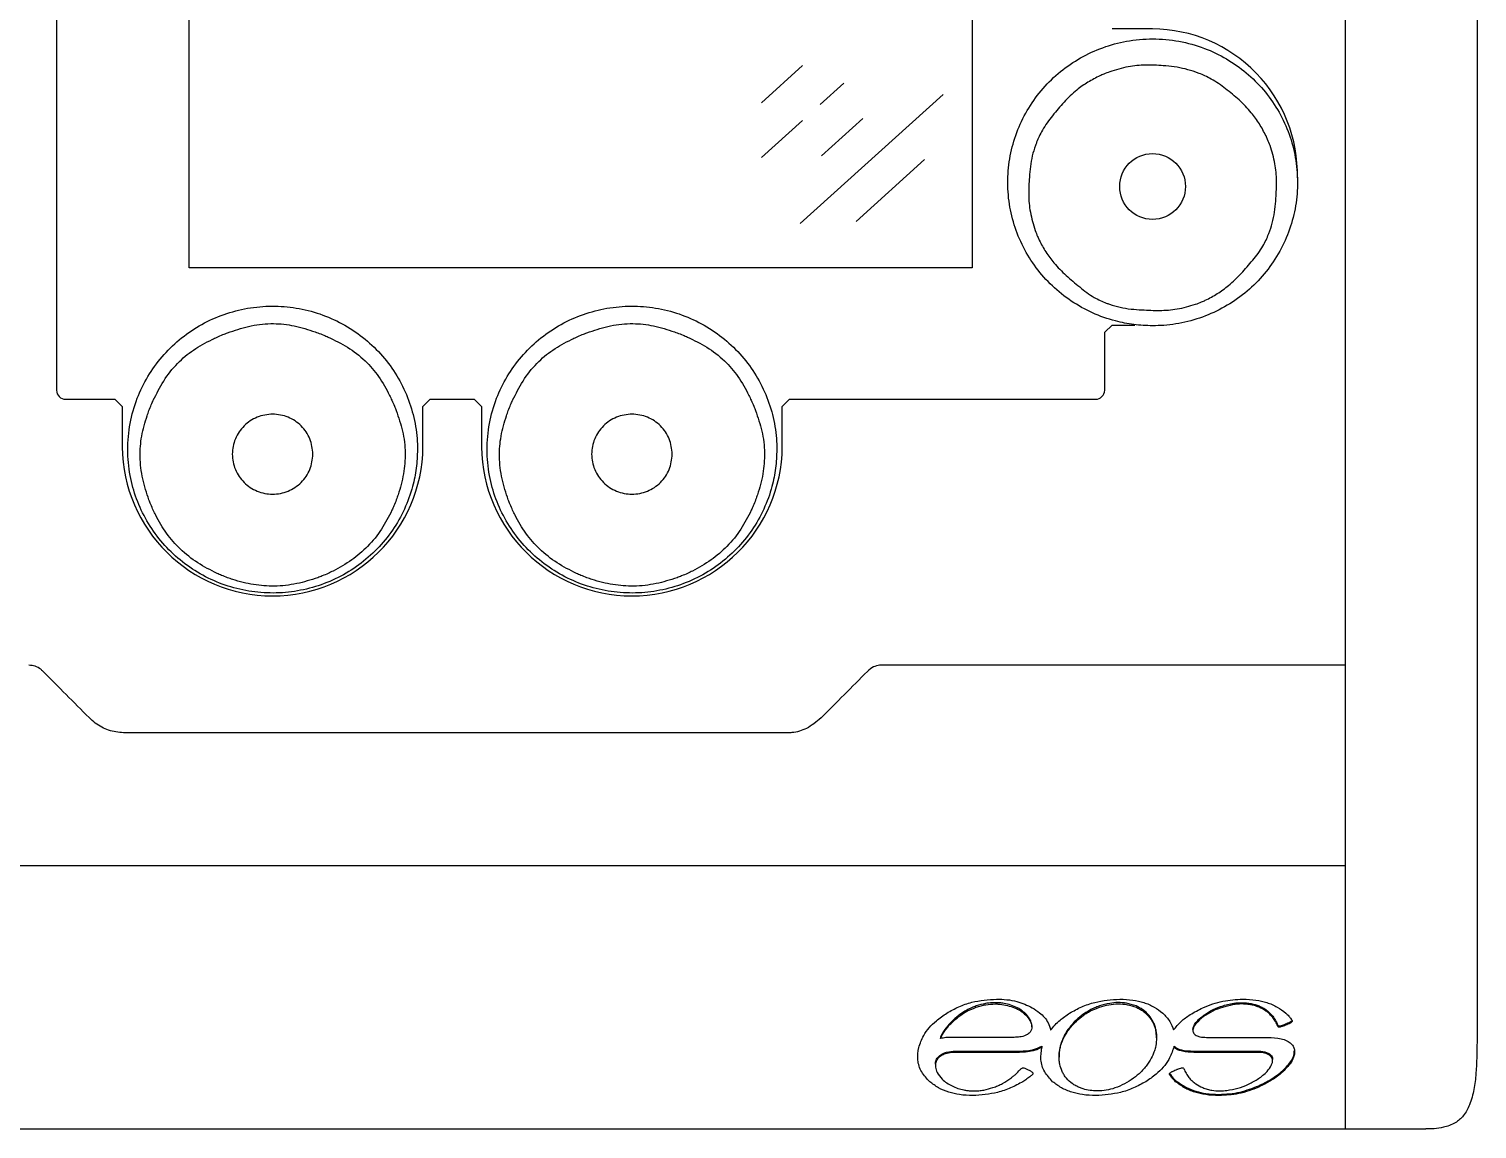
# Model space of a CAD drawing. Extents: x -49 to 275, y -8 to 142.
# Drawn here: x 158.62 to 168.49, y 16.3 to 23.8 of the extents above; entities that cross this region are included whole.
import ezdxf
from ezdxf.enums import TextEntityAlignment as Align

# ---------------------------------------------------------------- set-up
doc = ezdxf.new("R2010")
doc.units = 0
doc.header["$LTSCALE"] = 0.5
doc.header["$MEASUREMENT"] = 0
doc.layers.add('OBJECT', color=7, linetype='CONTINUOUS')
doc.layers.add('RISER', color=7, linetype='CONTINUOUS')
doc.styles.add('ARIAL', font='arial.ttf')

# ---------------------------------------------------------------- blocks, each defined once
blk = doc.blocks.new('*U65')
at = {"layer": 'RISER'}
for p, q in [((16.08, 12.4706), (16.08, -12.715)), ((16.98, 12.1206), (16.98, -12.1206)), ((7.2953, 2.4483), (7.2953, -7.6773)), ((8.199, -6.8438), (8.199, 1.6148)), ((13.5375, 1.6148), (13.5375, -6.8438)), ((14.7682, -5.2139), (14.4912, -5.2139)), ((12.1012, -5.7176), (12.3817, -5.464)), ((12.501, -5.7299), (12.6623, -5.5841)), ((12.3641, -6.5409), (13.339, -5.6598)), ((12.5109, -6.0779), (12.7914, -5.8243)), ((12.1012, -6.0912), (12.3817, -5.8377)), ((12.7469, -6.5272), (13.2139, -6.105)), ((13.5375, -6.8438), (8.199, -6.8438)), ((14.4412, -7.2824), (14.4912, -7.2328)), ((14.4412, -7.6773), (14.4412, -7.2824)), ((14.4912, -7.2328), (14.6465, -7.2328)), ((7.3573, -7.7387), (7.6932, -7.7387)), ((7.7432, -7.7882), (7.6932, -7.7387)), ((7.7432, -7.7882), (7.7432, -8.0625)), ((9.8432, -7.7387), (9.7932, -7.7882)), ((9.7932, -8.0625), (9.7932, -7.7882)), ((9.8432, -7.7387), (10.1432, -7.7387)), ((10.1932, -7.7882), (10.1432, -7.7387)), ((10.1932, -7.7882), (10.1932, -8.0625)), ((12.2932, -7.7387), (12.2432, -7.7882)), ((12.2432, -8.0625), (12.2432, -7.7882)), ((12.2932, -7.7387), (14.3792, -7.7387)), ((16.08, -9.5523), (12.9189, -9.5523)), ((12.2773, -10.0136), (7.7515, -10.0136)), ((16.08, -10.9213), (-16.08, -10.9213)), ((13.9441, -12.0187), (13.9441, -12.0099)), ((14.7946, -12.0846), (14.7903, -12.037)), ((14.7903, -12.037), (14.7903, -12.0457)), ((15.0431, -12.0357), (15.0431, -12.0445)), ((13.3213, -12.0883), (13.3213, -12.0971)), ((13.8241, -12.0899), (13.4064, -12.0899)), ((14.7951, -12.0933), (14.7951, -12.0846)), ((15.1348, -12.0899), (15.5525, -12.0899)), ((13.4314, -12.1835), (13.8596, -12.1835)), ((13.8596, -12.1922), (13.4314, -12.1922)), ((14.0132, -12.1493), (14.0132, -12.1581)), ((14.13, -12.2167), (14.13, -12.2255)), ((14.1384, -12.1504), (14.1384, -12.1592)), ((14.9124, -12.1497), (14.9124, -12.1584)), ((15.0487, -12.1835), (15.4769, -12.1835)), ((15.4769, -12.1922), (15.0487, -12.1922)), ((15.5859, -12.2488), (15.5859, -12.2401)), ((13.2867, -12.2731), (13.2867, -12.2818)), ((14.8866, -12.3391), (14.8896, -12.344)), ((-16.6492, -12.7143), (16.63, -12.7147))]:
    blk.add_line(p, q, dxfattribs=at)
blk.add_circle((14.7679, -6.288), 0.2243, dxfattribs=at)
for centre, radius, start, end in [((14.7625, -6.207), 0.9931, 358.79381, 89.66885), ((7.357, -7.677), 0.0617, 180.28153, 270.27879), ((14.3795, -7.677), 0.0617, 269.72121, 359.71847), ((8.7682, -8.0546), 1.025, 180.44237, 359.55763), ((11.2182, -8.0546), 1.025, 180.44237, 359.55763)]:
    blk.add_arc(centre, radius, start, end, dxfattribs=at)
for points, knots in [([(14.7682, -7.238), (14.7938, -7.2374), (14.8748, -7.2355), (15.01, -7.2126), (15.1682, -7.1595), (15.3148, -7.0798), (15.4465, -6.9775), (15.5585, -6.8541), (15.6484, -6.7141), (15.7127, -6.561), (15.7506, -6.3997), (15.7601, -6.2344), (15.742, -6.0699), (15.6958, -5.9109), (15.6238, -5.7617), (15.5272, -5.6269), (15.4095, -5.5096), (15.2731, -5.414), (15.1186, -5.3398), (14.9486, -5.2928), (14.7684, -5.2762), (14.5926, -5.2922), (14.4267, -5.3372), (14.2748, -5.4071), (14.1374, -5.5014), (14.0176, -5.6167), (13.9196, -5.7507), (13.845, -5.8989), (13.7973, -6.0576), (13.7764, -6.2221), (13.7845, -6.3877), (13.8199, -6.5498), (13.8829, -6.7035), (13.9705, -6.8446), (14.0812, -6.9687), (14.2109, -7.073), (14.3566, -7.1539), (14.5017, -7.2052), (14.6402, -7.2331), (14.7256, -7.2364), (14.7682, -7.238)], [0, 0, 0, 0, 0.012369, 0.039188, 0.066004, 0.092867, 0.119729, 0.146645, 0.173563, 0.200423, 0.227286, 0.254123, 0.280962, 0.307781, 0.3346, 0.361406, 0.388209, 0.415041, 0.441871, 0.470932, 0.499993, 0.528969, 0.555908, 0.582845, 0.609654, 0.63646, 0.663297, 0.690132, 0.716998, 0.743864, 0.770762, 0.797663, 0.824538, 0.851415, 0.878245, 0.905076, 0.931888, 0.958699, 0.97935, 1, 1, 1, 1]), ([(14.4754, -5.5059), (14.4617, -5.5111), (14.4394, -5.5195), (14.4177, -5.5293), (14.4093, -5.533)], [0, 0, 0, 0, 0.614888, 1, 1, 1, 1]), ([(15.0627, -5.5083), (15.0385, -5.5006), (14.9661, -5.4775), (14.8513, -5.4643), (14.7209, -5.4568), (14.5973, -5.4684), (14.5173, -5.493), (14.4754, -5.5059)], [0, 0, 0, 0, 0.1266915, 0.3806829, 0.5807238, 0.7807825, 1, 1, 1, 1]), ([(15.1252, -5.534), (15.1118, -5.528), (15.0912, -5.5189), (15.07, -5.5111), (15.0627, -5.5083)], [0, 0, 0, 0, 0.6503234, 1, 1, 1, 1]), ([(14.4093, -5.533), (14.3815, -5.5471), (14.3259, -5.5752), (14.2434, -5.634), (14.1621, -5.7109), (14.0858, -5.8048), (14.0266, -5.8821), (14.0019, -5.9322), (13.995, -5.9463)], [0, 0, 0, 0, 0.1567911, 0.3138917, 0.5158092, 0.718327, 0.9210133, 1, 1, 1, 1]), ([(15.5413, -5.9431), (15.527, -5.9154), (15.4982, -5.86), (15.4372, -5.7766), (15.3592, -5.696), (15.266, -5.6219), (15.1899, -5.5652), (15.1393, -5.5408), (15.1252, -5.534)], [0, 0, 0, 0, 0.1567912, 0.3138918, 0.5158093, 0.7183272, 0.9210134, 1, 1, 1, 1]), ([(13.9691, -6.0082), (13.9614, -6.032), (13.9383, -6.1035), (13.9277, -6.2145), (13.9207, -6.343), (13.9309, -6.4669), (13.9551, -6.5468), (13.9678, -6.5886)], [0, 0, 0, 0, 0.1266915, 0.3806828, 0.5807238, 0.7807825, 1, 1, 1, 1]), ([(13.995, -5.9463), (13.989, -5.9595), (13.9798, -5.98), (13.9718, -6.0009), (13.9691, -6.0082)], [0, 0, 0, 0, 0.6503234, 1, 1, 1, 1]), ([(15.5687, -6.0086), (15.5635, -5.995), (15.555, -5.973), (15.5451, -5.9514), (15.5413, -5.9431)], [0, 0, 0, 0, 0.614888, 1, 1, 1, 1]), ([(15.5674, -6.5913), (15.5751, -6.5673), (15.5982, -6.4953), (15.6088, -6.3789), (15.6158, -6.2492), (15.6056, -6.1284), (15.5814, -6.0497), (15.5687, -6.0086)], [0, 0, 0, 0, 0.126692, 0.380683, 0.580724, 0.780782, 1, 1, 1, 1]), ([(13.9678, -6.5886), (13.973, -6.6022), (13.9815, -6.6243), (13.9914, -6.6458), (13.9952, -6.6541)], [0, 0, 0, 0, 0.614888, 1, 1, 1, 1]), ([(15.5415, -6.6532), (15.5475, -6.6399), (15.5567, -6.6195), (15.5647, -6.5986), (15.5674, -6.5913)], [0, 0, 0, 0, 0.650323, 1, 1, 1, 1]), ([(13.9952, -6.6541), (14.0095, -6.6814), (14.0383, -6.7362), (14.0993, -6.8162), (14.1773, -6.8964), (14.2705, -6.9736), (14.3466, -7.034), (14.3972, -7.0586), (14.4113, -7.0655)], [0, 0, 0, 0, 0.156791, 0.313891, 0.515807, 0.718323, 0.921008, 1, 1, 1, 1]), ([(15.1272, -7.0642), (15.155, -7.0498), (15.2106, -7.0209), (15.2931, -6.9589), (15.3744, -6.8814), (15.4507, -6.7906), (15.5099, -6.7171), (15.5346, -6.6672), (15.5415, -6.6532)], [0, 0, 0, 0, 0.1567912, 0.3138918, 0.5158104, 0.7183293, 0.9210167, 1, 1, 1, 1]), ([(9.756, -8.0819), (9.7554, -8.0566), (9.7535, -7.9764), (9.7304, -7.8425), (9.6767, -7.6859), (9.5963, -7.5406), (9.4929, -7.4103), (9.3683, -7.2994), (9.227, -7.2103), (9.0724, -7.1466), (8.9095, -7.1091), (8.7426, -7.0997), (8.5765, -7.1176), (8.4159, -7.1634), (8.2652, -7.2347), (8.1291, -7.3304), (8.0106, -7.4469), (7.9141, -7.5819), (7.8391, -7.7349), (7.7918, -7.9033), (7.7749, -8.0817), (7.7911, -8.2559), (7.8366, -8.4201), (7.9071, -8.5706), (8.0024, -8.7066), (8.1189, -8.8252), (8.2541, -8.9223), (8.4038, -8.9962), (8.5641, -9.0435), (8.7302, -9.0641), (8.8974, -9.0561), (9.0611, -9.021), (9.2162, -8.9586), (9.3587, -8.8719), (9.4841, -8.7623), (9.5894, -8.6339), (9.6711, -8.4896), (9.7229, -8.3459), (9.7511, -8.2088), (9.7544, -8.1242), (9.756, -8.0819)], [0, 0, 0, 0, 0.012369, 0.039188, 0.066004, 0.092867, 0.119729, 0.146645, 0.173563, 0.200423, 0.227286, 0.254123, 0.280962, 0.307781, 0.3346, 0.361406, 0.388209, 0.415041, 0.441871, 0.470932, 0.499993, 0.528969, 0.555908, 0.582845, 0.609654, 0.63646, 0.663297, 0.690132, 0.716998, 0.743864, 0.770762, 0.797663, 0.824538, 0.851415, 0.878245, 0.905076, 0.931888, 0.958699, 0.97935, 1, 1, 1, 1]), ([(12.206, -8.0819), (12.2054, -8.0566), (12.2035, -7.9764), (12.1804, -7.8425), (12.1267, -7.6859), (12.0463, -7.5406), (11.9429, -7.4103), (11.8183, -7.2994), (11.677, -7.2103), (11.5224, -7.1466), (11.3595, -7.1091), (11.1926, -7.0997), (11.0265, -7.1176), (10.8659, -7.1634), (10.7152, -7.2347), (10.5791, -7.3304), (10.4606, -7.4469), (10.3641, -7.5819), (10.2891, -7.7349), (10.2418, -7.9033), (10.2249, -8.0817), (10.2411, -8.2559), (10.2866, -8.4201), (10.3571, -8.5706), (10.4524, -8.7066), (10.5689, -8.8252), (10.7041, -8.9223), (10.8538, -8.9962), (11.0141, -9.0435), (11.1802, -9.0641), (11.3474, -9.0561), (11.5111, -9.021), (11.6662, -8.9586), (11.8087, -8.8719), (11.9341, -8.7623), (12.0394, -8.6339), (12.1211, -8.4896), (12.1729, -8.3459), (12.2011, -8.2088), (12.2044, -8.1242), (12.206, -8.0819)], [0, 0, 0, 0, 0.012369, 0.039188, 0.066004, 0.092867, 0.119729, 0.146645, 0.173563, 0.200423, 0.227286, 0.254123, 0.280962, 0.307781, 0.3346, 0.361406, 0.388209, 0.415041, 0.441871, 0.470932, 0.499993, 0.528969, 0.555908, 0.582845, 0.609654, 0.63646, 0.663297, 0.690132, 0.716998, 0.743864, 0.770762, 0.797663, 0.824538, 0.851415, 0.878245, 0.905076, 0.931888, 0.958699, 0.97935, 1, 1, 1, 1]), ([(14.4113, -7.0655), (14.4247, -7.0714), (14.4453, -7.0805), (14.4665, -7.0884), (14.4738, -7.0911)], [0, 0, 0, 0, 0.650323, 1, 1, 1, 1]), ([(14.4738, -7.0911), (14.498, -7.0987), (14.5704, -7.1213), (14.6852, -7.129), (14.8156, -7.1354), (14.9392, -7.1268), (15.0192, -7.1035), (15.0611, -7.0913)], [0, 0, 0, 0, 0.126691, 0.380681, 0.580737, 0.780811, 1, 1, 1, 1]), ([(15.0611, -7.0913), (15.0748, -7.0861), (15.0971, -7.0777), (15.1188, -7.0679), (15.1272, -7.0642)], [0, 0, 0, 0, 0.614888, 1, 1, 1, 1]), ([(8.3893, -7.3152), (8.4027, -7.3093), (8.4263, -7.2987), (8.4506, -7.2897), (8.4611, -7.2858)], [0, 0, 0, 0, 0.566902, 1, 1, 1, 1]), ([(8.4611, -7.2858), (8.5083, -7.2698), (8.6039, -7.2375), (8.7521, -7.2179), (8.9006, -7.2308), (9.0056, -7.2614), (9.0638, -7.2817), (9.0754, -7.2858)], [0, 0, 0, 0, 0.237104, 0.480078, 0.70645, 0.941153, 1, 1, 1, 1]), ([(9.0754, -7.2858), (9.0892, -7.291), (9.1134, -7.3), (9.137, -7.3106), (9.1472, -7.3152)], [0, 0, 0, 0, 0.56691, 1, 1, 1, 1]), ([(10.8393, -7.3152), (10.8527, -7.3093), (10.8763, -7.2987), (10.9006, -7.2897), (10.9111, -7.2858)], [0, 0, 0, 0, 0.566902, 1, 1, 1, 1]), ([(10.9111, -7.2858), (10.9583, -7.2698), (11.0539, -7.2375), (11.2021, -7.2179), (11.3506, -7.2308), (11.4556, -7.2614), (11.5138, -7.2817), (11.5254, -7.2858)], [0, 0, 0, 0, 0.237104, 0.480078, 0.70645, 0.941153, 1, 1, 1, 1]), ([(11.5254, -7.2858), (11.5392, -7.291), (11.5634, -7.3), (11.587, -7.3106), (11.5972, -7.3152)], [0, 0, 0, 0, 0.56691, 1, 1, 1, 1]), ([(7.9549, -7.7455), (7.9772, -7.701), (8.0223, -7.6109), (8.1144, -7.4927), (8.2279, -7.3983), (8.3225, -7.3469), (8.3781, -7.3205), (8.3893, -7.3152)], [0, 0, 0, 0, 0.237041, 0.479952, 0.706243, 0.940855, 1, 1, 1, 1]), ([(9.1472, -7.3152), (9.1917, -7.3369), (9.2817, -7.3807), (9.3991, -7.47), (9.4956, -7.5834), (9.5495, -7.6792), (9.5762, -7.7343), (9.5816, -7.7455)], [0, 0, 0, 0, 0.237041, 0.479952, 0.706243, 0.940855, 1, 1, 1, 1]), ([(10.4049, -7.7455), (10.4272, -7.701), (10.4723, -7.6109), (10.5644, -7.4927), (10.6779, -7.3983), (10.7725, -7.3469), (10.8281, -7.3205), (10.8393, -7.3152)], [0, 0, 0, 0, 0.237041, 0.479952, 0.706243, 0.940855, 1, 1, 1, 1]), ([(11.5972, -7.3152), (11.6417, -7.3369), (11.7317, -7.3807), (11.8491, -7.47), (11.9456, -7.5834), (11.9995, -7.6792), (12.0262, -7.7343), (12.0316, -7.7455)], [0, 0, 0, 0, 0.237041, 0.479952, 0.706243, 0.940855, 1, 1, 1, 1]), ([(7.9252, -7.8165), (7.9304, -7.8029), (7.9395, -7.7789), (7.9503, -7.7556), (7.9549, -7.7455)], [0, 0, 0, 0, 0.56691, 1, 1, 1, 1]), ([(9.5816, -7.7455), (9.5876, -7.7587), (9.5983, -7.7821), (9.6074, -7.8061), (9.6113, -7.8165)], [0, 0, 0, 0, 0.566902, 1, 1, 1, 1]), ([(10.3752, -7.8165), (10.3804, -7.8029), (10.3895, -7.7789), (10.4003, -7.7556), (10.4049, -7.7455)], [0, 0, 0, 0, 0.56691, 1, 1, 1, 1]), ([(12.0316, -7.7455), (12.0376, -7.7587), (12.0483, -7.7821), (12.0574, -7.8061), (12.0613, -7.8165)], [0, 0, 0, 0, 0.566902, 1, 1, 1, 1]), ([(7.9252, -8.4249), (7.9095, -8.3777), (7.8777, -8.2821), (7.8598, -8.1335), (7.8719, -7.9875), (7.9006, -7.8855), (7.9211, -7.828), (7.9252, -7.8165)], [0, 0, 0, 0, 0.237104, 0.480078, 0.70645, 0.941153, 1, 1, 1, 1]), ([(9.0432, -8.1133), (9.0391, -8.1489), (9.0308, -8.2202), (8.9672, -8.3109), (8.8763, -8.3715), (8.7682, -8.3927), (8.6603, -8.3714), (8.5688, -8.3109), (8.5075, -8.2202), (8.4861, -8.1132), (8.5077, -8.0062), (8.5688, -7.9156), (8.6604, -7.8551), (8.7684, -7.8339), (8.8766, -7.8552), (8.9674, -7.9158), (9.0309, -8.0064), (9.0391, -8.0777), (9.0432, -8.1133)], [0, 0, 0, 0, 0.062492, 0.125041, 0.187557, 0.250026, 0.312475, 0.37493, 0.437417, 0.500163, 0.562611, 0.625071, 0.687568, 0.750119, 0.812629, 0.875095, 0.937543, 1, 1, 1, 1]), ([(9.6113, -7.8165), (9.627, -7.8628), (9.6588, -7.9566), (9.6767, -8.1015), (9.6646, -8.2495), (9.6359, -8.3556), (9.6154, -8.4133), (9.6113, -8.4249)], [0, 0, 0, 0, 0.237104, 0.480078, 0.70645, 0.941153, 1, 1, 1, 1]), ([(10.3752, -8.4249), (10.3595, -8.3777), (10.3277, -8.2821), (10.3098, -8.1335), (10.3219, -7.9875), (10.3506, -7.8855), (10.3711, -7.828), (10.3752, -7.8165)], [0, 0, 0, 0, 0.237104, 0.480078, 0.70645, 0.941153, 1, 1, 1, 1]), ([(11.4932, -8.1133), (11.4891, -8.1489), (11.4808, -8.2202), (11.4172, -8.3109), (11.3263, -8.3715), (11.2182, -8.3927), (11.1103, -8.3714), (11.0188, -8.3109), (10.9575, -8.2202), (10.9361, -8.1132), (10.9577, -8.0062), (11.0188, -7.9156), (11.1104, -7.8551), (11.2184, -7.8339), (11.3266, -7.8552), (11.4174, -7.9158), (11.4809, -8.0064), (11.4891, -8.0777), (11.4932, -8.1133)], [0, 0, 0, 0, 0.062492, 0.125041, 0.187557, 0.250026, 0.312475, 0.37493, 0.437417, 0.500163, 0.562611, 0.625071, 0.687568, 0.750119, 0.812629, 0.875095, 0.937543, 1, 1, 1, 1]), ([(12.0613, -7.8165), (12.077, -7.8628), (12.1088, -7.9566), (12.1267, -8.1015), (12.1146, -8.2495), (12.0859, -8.3556), (12.0654, -8.4133), (12.0613, -8.4249)], [0, 0, 0, 0, 0.237104, 0.480078, 0.70645, 0.941153, 1, 1, 1, 1]), ([(7.9549, -8.4959), (7.9489, -8.4826), (7.9382, -8.4593), (7.9291, -8.4353), (7.9252, -8.4249)], [0, 0, 0, 0, 0.566902, 1, 1, 1, 1]), ([(9.6113, -8.4249), (9.6061, -8.4385), (9.597, -8.4625), (9.5862, -8.4858), (9.5816, -8.4959)], [0, 0, 0, 0, 0.56691, 1, 1, 1, 1]), ([(10.4049, -8.4959), (10.3989, -8.4826), (10.3882, -8.4593), (10.3791, -8.4353), (10.3752, -8.4249)], [0, 0, 0, 0, 0.566902, 1, 1, 1, 1]), ([(12.0613, -8.4249), (12.0561, -8.4385), (12.047, -8.4625), (12.0362, -8.4858), (12.0316, -8.4959)], [0, 0, 0, 0, 0.56691, 1, 1, 1, 1]), ([(8.3893, -8.9261), (8.3448, -8.9036), (8.2548, -8.858), (8.1374, -8.765), (8.0409, -8.6536), (7.987, -8.562), (7.9603, -8.507), (7.9549, -8.4959)], [0, 0, 0, 0, 0.237041, 0.479952, 0.706243, 0.940855, 1, 1, 1, 1]), ([(9.5816, -8.4959), (9.5593, -8.5395), (9.5142, -8.6279), (9.4221, -8.7422), (9.3086, -8.8387), (9.214, -8.8943), (9.1584, -8.9208), (9.1472, -8.9261)], [0, 0, 0, 0, 0.237041, 0.479952, 0.706243, 0.940855, 1, 1, 1, 1]), ([(10.8393, -8.9261), (10.7948, -8.9036), (10.7048, -8.858), (10.5874, -8.765), (10.4909, -8.6536), (10.437, -8.562), (10.4103, -8.507), (10.4049, -8.4959)], [0, 0, 0, 0, 0.237041, 0.479952, 0.706243, 0.940855, 1, 1, 1, 1]), ([(12.0316, -8.4959), (12.0093, -8.5395), (11.9642, -8.6279), (11.8721, -8.7422), (11.7586, -8.8387), (11.664, -8.8943), (11.6084, -8.9208), (11.5972, -8.9261)], [0, 0, 0, 0, 0.237041, 0.479952, 0.706243, 0.940855, 1, 1, 1, 1]), ([(8.4611, -8.9555), (8.4473, -8.9504), (8.4231, -8.9413), (8.3995, -8.9307), (8.3893, -8.9261)], [0, 0, 0, 0, 0.56691, 1, 1, 1, 1]), ([(9.0754, -8.9555), (9.0282, -8.9706), (8.9326, -9.0013), (8.7844, -9.0171), (8.6359, -9.0062), (8.5309, -8.9798), (8.4727, -8.9596), (8.4611, -8.9555)], [0, 0, 0, 0, 0.237104, 0.480078, 0.70645, 0.941153, 1, 1, 1, 1]), ([(9.1472, -8.9261), (9.1338, -8.9321), (9.1102, -8.9426), (9.0859, -8.9516), (9.0754, -8.9555)], [0, 0, 0, 0, 0.566902, 1, 1, 1, 1]), ([(10.9111, -8.9555), (10.8973, -8.9504), (10.8731, -8.9413), (10.8495, -8.9307), (10.8393, -8.9261)], [0, 0, 0, 0, 0.56691, 1, 1, 1, 1]), ([(11.5254, -8.9555), (11.4782, -8.9706), (11.3826, -9.0013), (11.2344, -9.0171), (11.0859, -9.0062), (10.9809, -8.9798), (10.9227, -8.9596), (10.9111, -8.9555)], [0, 0, 0, 0, 0.237104, 0.480078, 0.70645, 0.941153, 1, 1, 1, 1]), ([(11.5972, -8.9261), (11.5838, -8.9321), (11.5602, -8.9426), (11.5359, -8.9516), (11.5254, -8.9555)], [0, 0, 0, 0, 0.566902, 1, 1, 1, 1]), ([(7.2043, -9.5952), (7.1987, -9.59), (7.1827, -9.5752), (7.1501, -9.5568), (7.1214, -9.5538), (7.107, -9.5523)], [0, 0, 0, 0, 0.2094768, 0.6042513, 1, 1, 1, 1]), ([(12.9189, -9.5523), (12.9148, -9.5524), (12.8965, -9.553), (12.8611, -9.5626), (12.8367, -9.583), (12.8234, -9.5941)], [0, 0, 0, 0, 0.115226, 0.515735, 1, 1, 1, 1]), ([(7.5164, -9.9094), (7.4644, -9.8571), (7.3603, -9.7524), (7.2563, -9.6476), (7.2043, -9.5952)], [0, 0, 0, 0, 0.499999, 1, 1, 1, 1]), ([(12.8234, -9.5941), (12.7708, -9.6472), (12.6655, -9.7533), (12.5602, -9.8592), (12.5075, -9.9122)], [0, 0, 0, 0, 0.499999, 1, 1, 1, 1]), ([(7.7515, -10.0136), (7.7171, -10.0099), (7.6483, -10.0026), (7.5696, -9.9584), (7.5304, -9.9223), (7.5164, -9.9094)], [0, 0, 0, 0, 0.3920525, 0.7829117, 1, 1, 1, 1]), ([(12.5075, -9.9122), (12.4758, -9.9387), (12.4177, -9.9873), (12.3326, -10.0116), (12.2879, -10.0132), (12.2773, -10.0136)], [0, 0, 0, 0, 0.477871, 0.875705, 1, 1, 1, 1]), ([(13.3643, -11.9247), (13.3914, -11.9095), (13.4457, -11.8791), (13.5592, -11.8399), (13.6476, -11.8332), (13.7044, -11.829)], [0, 0, 0, 0, 0.263139, 0.526196, 1, 1, 1, 1]), ([(13.7044, -11.829), (13.7278, -11.8297), (13.7745, -11.8313), (13.8584, -11.8459), (13.9136, -11.8717), (13.9477, -11.8876)], [0, 0, 0, 0, 0.276591, 0.5533509, 1, 1, 1, 1]), ([(14.2019, -11.9247), (14.2291, -11.9096), (14.2836, -11.8795), (14.3975, -11.8401), (14.4865, -11.8333), (14.5439, -11.829)], [0, 0, 0, 0, 0.261874, 0.523704, 1, 1, 1, 1]), ([(14.5439, -11.829), (14.574, -11.8301), (14.6294, -11.8323), (14.7086, -11.8511), (14.779, -11.8794), (14.8181, -11.9099), (14.837, -11.9247)], [0, 0, 0, 0, 0.284529, 0.523068, 0.769282, 1, 1, 1, 1]), ([(15.1108, -11.8876), (15.1329, -11.8785), (15.1771, -11.8603), (15.2677, -11.8359), (15.3374, -11.8317), (15.3829, -11.829)], [0, 0, 0, 0, 0.25721, 0.514411, 1, 1, 1, 1]), ([(15.3829, -11.829), (15.4131, -11.8301), (15.4685, -11.8323), (15.5477, -11.8511), (15.6181, -11.8794), (15.6572, -11.9099), (15.6761, -11.9247)], [0, 0, 0, 0, 0.284498, 0.523063, 0.769304, 1, 1, 1, 1]), ([(13.1734, -12.1593), (13.1832, -12.1316), (13.2076, -12.0627), (13.2789, -11.9835), (13.3402, -11.9413), (13.3643, -11.9247)], [0, 0, 0, 0, 0.289087, 0.720187, 1, 1, 1, 1]), ([(13.4474, -11.939), (13.4377, -11.9466), (13.4185, -11.9617), (13.385, -11.9935), (13.3645, -12.02), (13.3514, -12.037)], [0, 0, 0, 0, 0.265172, 0.53037, 1, 1, 1, 1]), ([(13.5662, -11.8755), (13.5552, -11.8797), (13.533, -11.8879), (13.4924, -11.9079), (13.4651, -11.9267), (13.4474, -11.939)], [0, 0, 0, 0, 0.260499, 0.520991, 1, 1, 1, 1]), ([(13.4474, -11.9477), (13.4569, -11.9409), (13.4758, -11.9273), (13.5148, -11.9046), (13.546, -11.8923), (13.5662, -11.8843)], [0, 0, 0, 0, 0.260466, 0.520952, 1, 1, 1, 1]), ([(13.6962, -11.8535), (13.6851, -11.8538), (13.6628, -11.8544), (13.6189, -11.86), (13.5872, -11.8693), (13.5662, -11.8755)], [0, 0, 0, 0, 0.25183, 0.503651, 1, 1, 1, 1]), ([(13.5662, -11.8843), (13.5768, -11.8809), (13.5979, -11.8742), (13.6411, -11.8649), (13.6742, -11.8633), (13.6962, -11.8622)], [0, 0, 0, 0, 0.2518018, 0.5036187, 1, 1, 1, 1]), ([(13.7397, -11.8561), (13.736, -11.8557), (13.7285, -11.8548), (13.714, -11.8538), (13.7032, -11.8536), (13.6962, -11.8535)], [0, 0, 0, 0, 0.258339, 0.516674, 1, 1, 1, 1]), ([(13.6962, -11.8622), (13.7, -11.8623), (13.7075, -11.8623), (13.722, -11.863), (13.7327, -11.8641), (13.7397, -11.8648)], [0, 0, 0, 0, 0.25833, 0.516663, 1, 1, 1, 1]), ([(13.9434, -12.0099), (13.9436, -12.0074), (13.9444, -11.9949), (13.9338, -11.9672), (13.9038, -11.9257), (13.8429, -11.8823), (13.7825, -11.862), (13.7456, -11.8569), (13.7408, -11.8562)], [0, 0, 0, 0, 0.028159, 0.143499, 0.323124, 0.598094, 0.948154, 1, 1, 1, 1]), ([(13.7408, -11.865), (13.7746, -11.8723), (13.8338, -11.8851), (13.897, -11.9289), (13.9302, -11.969), (13.9434, -12.0008), (13.945, -12.026), (13.9387, -12.0463), (13.9249, -12.0639), (13.8992, -12.0798), (13.8639, -12.0886), (13.8369, -12.0895), (13.8241, -12.0899)], [0, 0, 0, 0, 0.235561, 0.413554, 0.52489, 0.602005, 0.65791, 0.70544, 0.753004, 0.814253, 0.912454, 1, 1, 1, 1]), ([(13.9477, -11.8876), (13.9646, -11.8986), (14.0069, -11.926), (14.0547, -11.9778), (14.0677, -12.0229), (14.0726, -12.0399)], [0, 0, 0, 0, 0.294688, 0.735582, 1, 1, 1, 1]), ([(13.9477, -11.8876), (13.9477, -11.8876), (13.9477, -11.8876), (13.9477, -11.8876), (13.9477, -11.8876), (13.9477, -11.8876), (13.9477, -11.8876)], [0, 0, 0, 0, 0.451608, 0.62168, 0.792362, 1, 1, 1, 1]), ([(14.0726, -12.0399), (14.0824, -12.028), (14.1021, -12.0042), (14.1444, -11.9644), (14.1796, -11.9401), (14.2019, -11.9247)], [0, 0, 0, 0, 0.268415, 0.536745, 1, 1, 1, 1]), ([(14.285, -11.939), (14.2756, -11.9465), (14.257, -11.9616), (14.2242, -11.9932), (14.204, -12.0195), (14.191, -12.0365)], [0, 0, 0, 0, 0.2627472, 0.5255142, 1, 1, 1, 1]), ([(14.4053, -11.8756), (14.394, -11.8798), (14.3715, -11.8882), (14.3304, -11.9082), (14.3028, -11.9269), (14.285, -11.939)], [0, 0, 0, 0, 0.263012, 0.52601, 1, 1, 1, 1]), ([(14.285, -11.9477), (14.2947, -11.9409), (14.3142, -11.9273), (14.3537, -11.9046), (14.3851, -11.8923), (14.4053, -11.8844)], [0, 0, 0, 0, 0.2629679, 0.5259582, 1, 1, 1, 1]), ([(14.6549, -11.8755), (14.6334, -11.8686), (14.5758, -11.85), (14.4882, -11.852), (14.4285, -11.869), (14.4053, -11.8756)], [0, 0, 0, 0, 0.266749, 0.714294, 1, 1, 1, 1]), ([(14.4053, -11.8844), (14.4269, -11.8781), (14.4883, -11.8604), (14.5764, -11.8584), (14.6354, -11.8779), (14.6549, -11.8843)], [0, 0, 0, 0, 0.265607, 0.757334, 1, 1, 1, 1]), ([(14.7426, -11.939), (14.7364, -11.9321), (14.7241, -11.9185), (14.6958, -11.8954), (14.6711, -11.8834), (14.6549, -11.8755)], [0, 0, 0, 0, 0.25584, 0.511701, 1, 1, 1, 1]), ([(14.6549, -11.8843), (14.6635, -11.8882), (14.6806, -11.8959), (14.7117, -11.9156), (14.7303, -11.935), (14.7426, -11.9477)], [0, 0, 0, 0, 0.255782, 0.511631, 1, 1, 1, 1]), ([(14.7903, -12.037), (14.788, -12.0278), (14.7835, -12.0095), (14.7694, -11.9755), (14.7532, -11.9534), (14.7426, -11.939)], [0, 0, 0, 0, 0.25966, 0.519361, 1, 1, 1, 1]), ([(14.837, -11.9247), (14.846, -11.9335), (14.864, -11.951), (14.8919, -11.9883), (14.9037, -12.0197), (14.9112, -12.0396)], [0, 0, 0, 0, 0.2686448, 0.5374211, 1, 1, 1, 1]), ([(14.9112, -12.0396), (14.9274, -12.0195), (14.9597, -11.9796), (15.0286, -11.9291), (15.0814, -11.9025), (15.1108, -11.8876)], [0, 0, 0, 0, 0.307995, 0.61401, 1, 1, 1, 1]), ([(15.0433, -12.0357), (15.0432, -12.0352), (15.0424, -12.029), (15.0481, -12.0119), (15.0695, -11.9769), (15.1345, -11.9218), (15.2268, -11.8746), (15.3033, -11.8609), (15.3314, -11.8559)], [0, 0, 0, 0, 0.003793, 0.055462, 0.149714, 0.358123, 0.764642, 1, 1, 1, 1]), ([(15.3314, -11.8647), (15.2846, -11.8747), (15.2136, -11.8899), (15.1296, -11.9365), (15.0816, -11.9745), (15.0543, -12.0083), (15.0443, -12.0307), (15.0423, -12.0463), (15.0454, -12.059), (15.053, -12.0699), (15.0682, -12.0802), (15.0962, -12.0887), (15.12, -12.0895), (15.1348, -12.0899)], [0, 0, 0, 0, 0.298856, 0.452963, 0.606368, 0.689238, 0.732761, 0.766128, 0.791993, 0.817907, 0.851137, 0.907619, 1, 1, 1, 1]), ([(15.3314, -11.8559), (15.335, -11.8555), (15.3422, -11.8548), (15.3567, -11.8538), (15.3676, -11.8536), (15.3748, -11.8535)], [0, 0, 0, 0, 0.250911, 0.501822, 1, 1, 1, 1]), ([(15.3748, -11.8622), (15.3711, -11.8623), (15.3639, -11.8623), (15.3494, -11.8629), (15.3386, -11.864), (15.3314, -11.8647)], [0, 0, 0, 0, 0.250912, 0.501823, 1, 1, 1, 1]), ([(15.3748, -11.8535), (15.3859, -11.8538), (15.4081, -11.8544), (15.4486, -11.8599), (15.4765, -11.8695), (15.494, -11.8755)], [0, 0, 0, 0, 0.273129, 0.546339, 1, 1, 1, 1]), ([(15.494, -11.8843), (15.4836, -11.8804), (15.4628, -11.8728), (15.4229, -11.8642), (15.3933, -11.863), (15.3748, -11.8622)], [0, 0, 0, 0, 0.2733516, 0.5466052, 1, 1, 1, 1]), ([(15.494, -11.8755), (15.5025, -11.8794), (15.5196, -11.8872), (15.5507, -11.9068), (15.5694, -11.9262), (15.5816, -11.939)], [0, 0, 0, 0, 0.255817, 0.511701, 1, 1, 1, 1]), ([(15.5816, -11.9477), (15.5755, -11.9409), (15.5631, -11.9272), (15.5348, -11.9042), (15.5101, -11.8922), (15.494, -11.8843)], [0, 0, 0, 0, 0.255875, 0.51177, 1, 1, 1, 1]), ([(15.5816, -11.939), (15.5854, -11.9436), (15.5929, -11.953), (15.6057, -11.9724), (15.6128, -11.9879), (15.6175, -11.9981)], [0, 0, 0, 0, 0.2577135, 0.5154388, 1, 1, 1, 1]), ([(15.6761, -11.9247), (15.6795, -11.9279), (15.6864, -11.9343), (15.6991, -11.9475), (15.7074, -11.958), (15.7128, -11.9648)], [0, 0, 0, 0, 0.258509, 0.517026, 1, 1, 1, 1]), ([(13.3514, -12.037), (13.3485, -12.0411), (13.3428, -12.0495), (13.3324, -12.0664), (13.3257, -12.0796), (13.3213, -12.0883)], [0, 0, 0, 0, 0.253573, 0.507148, 1, 1, 1, 1]), ([(13.3514, -12.0457), (13.3586, -12.036), (13.373, -12.0166), (13.4041, -11.9829), (13.4305, -11.9614), (13.4474, -11.9477)], [0, 0, 0, 0, 0.265234, 0.530444, 1, 1, 1, 1]), ([(14.191, -12.0365), (14.185, -12.0456), (14.1731, -12.0637), (14.1535, -12.1012), (14.1444, -12.131), (14.1384, -12.1504)], [0, 0, 0, 0, 0.256527, 0.513084, 1, 1, 1, 1]), ([(14.191, -12.0453), (14.198, -12.0357), (14.212, -12.0167), (14.2424, -11.9831), (14.2683, -11.9616), (14.285, -11.9477)], [0, 0, 0, 0, 0.262797, 0.525573, 1, 1, 1, 1]), ([(14.7426, -11.9477), (14.7485, -11.9553), (14.7603, -11.9705), (14.7784, -12.0028), (14.7856, -12.0288), (14.7903, -12.0457)], [0, 0, 0, 0, 0.25966, 0.519362, 1, 1, 1, 1]), ([(15.6175, -12.0068), (15.6151, -12.0014), (15.6104, -11.9905), (15.5991, -11.9704), (15.5885, -11.9567), (15.5816, -11.9477)], [0, 0, 0, 0, 0.257728, 0.515456, 1, 1, 1, 1]), ([(15.6175, -11.9981), (15.6186, -12.0006), (15.6202, -12.0046), (15.6236, -12.0091), (15.6269, -12.0114), (15.6312, -12.0126), (15.6367, -12.0121), (15.6408, -12.011), (15.643, -12.0105)], [0, 0, 0, 0, 0.2623534, 0.4027035, 0.5127682, 0.6230959, 0.7980457, 1, 1, 1, 1]), ([(15.643, -12.0192), (15.6399, -12.02), (15.6356, -12.0212), (15.6298, -12.0211), (15.6261, -12.0198), (15.6226, -12.0169), (15.6198, -12.0124), (15.6183, -12.0086), (15.6175, -12.0068)], [0, 0, 0, 0, 0.277784, 0.404133, 0.511226, 0.618255, 0.815221, 1, 1, 1, 1]), ([(15.643, -12.0105), (15.6456, -12.0096), (15.651, -12.008), (15.6614, -12.004), (15.6691, -12.0007), (15.6741, -11.9986)], [0, 0, 0, 0, 0.2514948, 0.502932, 1, 1, 1, 1]), ([(15.6741, -12.0073), (15.6716, -12.0084), (15.6664, -12.0106), (15.6562, -12.0149), (15.6482, -12.0175), (15.643, -12.0192)], [0, 0, 0, 0, 0.251414, 0.502838, 1, 1, 1, 1]), ([(15.6741, -11.9986), (15.6769, -11.9974), (15.6824, -11.9951), (15.6934, -11.9905), (15.7013, -11.9864), (15.7065, -11.9836)], [0, 0, 0, 0, 0.251694, 0.503401, 1, 1, 1, 1]), ([(15.7065, -11.9924), (15.7039, -11.9938), (15.6986, -11.9967), (15.6878, -12.0017), (15.6796, -12.0051), (15.6741, -12.0073)], [0, 0, 0, 0, 0.251778, 0.503498, 1, 1, 1, 1]), ([(15.7133, -11.965), (15.7157, -11.9684), (15.7189, -11.9729), (15.7195, -11.9798), (15.7177, -11.984), (15.7133, -11.9883), (15.7091, -11.9908), (15.7065, -11.9924)], [0, 0, 0, 0, 0.355197, 0.472141, 0.589961, 0.740825, 1, 1, 1, 1]), ([(15.7065, -11.9836), (15.709, -11.9822), (15.7125, -11.9803), (15.7151, -11.9775), (15.7158, -11.9767)], [0, 0, 0, 0, 0.729003, 1, 1, 1, 1]), ([(15.7128, -11.9648), (15.7129, -11.9648), (15.713, -11.9649), (15.7131, -11.9649), (15.7132, -11.965), (15.7133, -11.965)], [0, 0, 0, 0, 0.273694, 0.547351, 1, 1, 1, 1]), ([(13.3213, -12.0971), (13.3235, -12.0926), (13.3279, -12.0836), (13.3377, -12.0663), (13.3459, -12.0539), (13.3514, -12.0457)], [0, 0, 0, 0, 0.2535783, 0.5071546, 1, 1, 1, 1]), ([(13.4064, -12.0899), (13.3985, -12.09), (13.3828, -12.0902), (13.3543, -12.092), (13.3339, -12.0951), (13.3213, -12.0971)], [0, 0, 0, 0, 0.275919, 0.551856, 1, 1, 1, 1]), ([(14.1384, -12.1592), (14.1413, -12.1489), (14.1471, -12.1283), (14.1632, -12.0894), (14.18, -12.0627), (14.191, -12.0453)], [0, 0, 0, 0, 0.256588, 0.513156, 1, 1, 1, 1]), ([(14.7903, -12.0457), (14.792, -12.056), (14.7953, -12.0764), (14.7955, -12.1147), (14.7901, -12.142), (14.7867, -12.1592)], [0, 0, 0, 0, 0.270966, 0.54187, 1, 1, 1, 1]), ([(15.5525, -12.0899), (15.5832, -12.0911), (15.6284, -12.0928), (15.6827, -12.1108), (15.7124, -12.1302), (15.7302, -12.1541), (15.7378, -12.1819), (15.7338, -12.219), (15.7066, -12.2746), (15.6499, -12.3333), (15.5735, -12.3883), (15.5188, -12.4151), (15.4914, -12.4286)], [0, 0, 0, 0, 0.151746, 0.223279, 0.282798, 0.328497, 0.374273, 0.431734, 0.522303, 0.693248, 0.846497, 1, 1, 1, 1]), ([(16.98, -12.1206), (16.979, -12.1922), (16.9775, -12.3006), (16.9612, -12.4447), (16.9359, -12.5439), (16.893, -12.624), (16.8298, -12.6787), (16.7583, -12.7039), (16.6896, -12.7136), (16.6492, -12.7143), (16.63, -12.7147)], [0, 0, 0, 0, 0.269132, 0.40698, 0.544126, 0.651603, 0.742262, 0.849745, 0.928648, 1, 1, 1, 1]), ([(13.2485, -12.392), (13.2285, -12.3709), (13.1884, -12.3286), (13.1607, -12.2443), (13.1691, -12.1877), (13.1734, -12.1593)], [0, 0, 0, 0, 0.331584, 0.664851, 1, 1, 1, 1]), ([(13.4314, -12.1922), (13.4022, -12.1938), (13.3624, -12.196), (13.318, -12.2189), (13.2967, -12.2406), (13.2866, -12.2669), (13.2863, -12.2973), (13.2994, -12.3356), (13.3362, -12.3827), (13.3994, -12.4251), (13.4611, -12.4455), (13.4972, -12.4509), (13.5049, -12.4521)], [0, 0, 0, 0, 0.172277, 0.235667, 0.29958, 0.357412, 0.410696, 0.49217, 0.611515, 0.780127, 0.953109, 1, 1, 1, 1]), ([(13.288, -12.2731), (13.2877, -12.2683), (13.287, -12.2538), (13.2971, -12.2321), (13.3182, -12.2098), (13.3555, -12.1909), (13.3958, -12.1842), (13.4237, -12.1836), (13.4314, -12.1835)], [0, 0, 0, 0, 0.079162, 0.237639, 0.37518, 0.566657, 0.881738, 1, 1, 1, 1]), ([(13.8596, -12.1835), (13.8764, -12.183), (13.911, -12.1819), (13.964, -12.1729), (13.9966, -12.1573), (14.0132, -12.1493)], [0, 0, 0, 0, 0.316756, 0.651042, 1, 1, 1, 1]), ([(14.0132, -12.1581), (13.9981, -12.1655), (13.967, -12.1806), (13.9141, -12.1904), (13.8779, -12.1916), (13.8596, -12.1922)], [0, 0, 0, 0, 0.319108, 0.654916, 1, 1, 1, 1]), ([(14.0862, -12.392), (14.0664, -12.3705), (14.0267, -12.3274), (14.0002, -12.2431), (14.0087, -12.187), (14.0129, -12.1593)], [0, 0, 0, 0, 0.334929, 0.671431, 1, 1, 1, 1]), ([(14.0129, -12.1593), (14.0129, -12.1592), (14.013, -12.159), (14.0131, -12.1586), (14.0131, -12.1583), (14.0132, -12.1581)], [0, 0, 0, 0, 0.255446, 0.510893, 1, 1, 1, 1]), ([(14.1384, -12.1504), (14.1363, -12.1605), (14.1322, -12.1807), (14.1291, -12.203), (14.1303, -12.215), (14.1305, -12.2167)], [0, 0, 0, 0, 0.4611975, 0.9225239, 1, 1, 1, 1]), ([(14.1347, -12.2727), (14.133, -12.2625), (14.1297, -12.2422), (14.1296, -12.2039), (14.135, -12.1765), (14.1384, -12.1592)], [0, 0, 0, 0, 0.269902, 0.539747, 1, 1, 1, 1]), ([(14.9122, -12.1593), (14.9024, -12.1869), (14.878, -12.2557), (14.8066, -12.3341), (14.7454, -12.3756), (14.7213, -12.392)], [0, 0, 0, 0, 0.289099, 0.720103, 1, 1, 1, 1]), ([(14.7867, -12.1592), (14.7838, -12.1694), (14.7781, -12.1899), (14.7621, -12.2285), (14.7452, -12.2549), (14.7342, -12.2722)], [0, 0, 0, 0, 0.256169, 0.512324, 1, 1, 1, 1]), ([(14.9124, -12.1584), (14.9123, -12.1585), (14.9123, -12.1587), (14.9123, -12.1589), (14.9122, -12.1591), (14.9122, -12.1593)], [0, 0, 0, 0, 0.259372, 0.518746, 1, 1, 1, 1]), ([(14.9124, -12.1497), (14.9239, -12.1569), (14.9546, -12.1761), (15.0036, -12.1824), (15.0376, -12.1832), (15.0487, -12.1835)], [0, 0, 0, 0, 0.286917, 0.766641, 1, 1, 1, 1]), ([(15.0487, -12.1922), (15.0319, -12.1918), (15.0028, -12.191), (14.958, -12.1828), (14.9284, -12.1712), (14.914, -12.1598), (14.9124, -12.1584)], [0, 0, 0, 0, 0.350624, 0.606984, 0.954024, 1, 1, 1, 1]), ([(15.2739, -12.4521), (15.2993, -12.4477), (15.3502, -12.439), (15.4227, -12.4108), (15.4908, -12.3735), (15.544, -12.3297), (15.5747, -12.2901), (15.5856, -12.261), (15.5866, -12.2416), (15.5804, -12.2255), (15.5687, -12.2125), (15.5458, -12.1999), (15.5135, -12.1932), (15.4885, -12.1926), (15.4769, -12.1922)], [0, 0, 0, 0, 0.143364, 0.286846, 0.43385, 0.580268, 0.678325, 0.719899, 0.761888, 0.790549, 0.819189, 0.860685, 0.93559, 1, 1, 1, 1]), ([(15.4769, -12.1835), (15.4958, -12.1842), (15.5226, -12.1851), (15.5556, -12.1958), (15.5735, -12.2074), (15.583, -12.2223), (15.5864, -12.2331), (15.5855, -12.239), (15.5854, -12.24)], [0, 0, 0, 0, 0.4062054, 0.5777951, 0.7511845, 0.8635422, 0.9759082, 1, 1, 1, 1]), ([(15.4914, -12.4198), (15.5203, -12.4055), (15.5781, -12.377), (15.6555, -12.3201), (15.7069, -12.2631), (15.733, -12.2136), (15.7342, -12.1898), (15.7347, -12.1792)], [0, 0, 0, 0, 0.265822, 0.531078, 0.795416, 0.909526, 1, 1, 1, 1]), ([(13.8006, -12.3691), (13.8064, -12.3646), (13.8181, -12.3554), (13.8396, -12.3366), (13.8542, -12.3214), (13.8636, -12.3114)], [0, 0, 0, 0, 0.258132, 0.516269, 1, 1, 1, 1]), ([(13.8636, -12.3114), (13.8655, -12.3093), (13.8699, -12.3045), (13.8769, -12.299), (13.8848, -12.297), (13.8888, -12.2976), (13.8909, -12.2979)], [0, 0, 0, 0, 0.269485, 0.623102, 0.815189, 1, 1, 1, 1]), ([(13.8909, -12.2979), (13.8946, -12.2991), (13.9017, -12.3014), (13.9114, -12.3062), (13.9175, -12.3093), (13.9205, -12.3109)], [0, 0, 0, 0, 0.361051, 0.680193, 1, 1, 1, 1]), ([(13.9205, -12.3109), (13.924, -12.3128), (13.9306, -12.3162), (13.94, -12.3216), (13.9454, -12.3258), (13.948, -12.3279)], [0, 0, 0, 0, 0.36558, 0.681453, 1, 1, 1, 1]), ([(13.948, -12.3279), (13.9492, -12.329), (13.951, -12.3308), (13.9524, -12.334), (13.9525, -12.337), (13.9515, -12.3396), (13.9505, -12.3411), (13.9502, -12.3417)], [0, 0, 0, 0, 0.297316, 0.475442, 0.654959, 0.87216, 1, 1, 1, 1]), ([(14.1806, -12.3691), (14.175, -12.3617), (14.1637, -12.3468), (14.1462, -12.3151), (14.1392, -12.2894), (14.1347, -12.2727)], [0, 0, 0, 0, 0.256952, 0.513929, 1, 1, 1, 1]), ([(14.7342, -12.2722), (14.727, -12.2818), (14.7126, -12.3011), (14.6814, -12.3345), (14.6551, -12.3556), (14.6382, -12.3691)], [0, 0, 0, 0, 0.2653331, 0.5306442, 1, 1, 1, 1]), ([(14.8896, -12.3528), (14.8872, -12.3494), (14.8839, -12.3449), (14.8834, -12.3384), (14.8849, -12.3346), (14.889, -12.33), (14.8934, -12.3274), (14.8964, -12.3257)], [0, 0, 0, 0, 0.35526, 0.471964, 0.571295, 0.708484, 1, 1, 1, 1]), ([(14.8964, -12.3257), (14.899, -12.3243), (14.9042, -12.3215), (14.915, -12.3165), (14.9233, -12.3132), (14.9287, -12.3109)], [0, 0, 0, 0, 0.251797, 0.503535, 1, 1, 1, 1]), ([(14.9287, -12.3109), (14.9313, -12.3098), (14.9364, -12.3077), (14.9467, -12.3034), (14.9546, -12.3009), (14.9599, -12.2992)], [0, 0, 0, 0, 0.251429, 0.502869, 1, 1, 1, 1]), ([(14.9599, -12.2992), (14.9629, -12.2984), (14.9673, -12.2972), (14.9731, -12.2973), (14.9767, -12.2986), (14.9803, -12.3014), (14.983, -12.3059), (14.9846, -12.3097), (14.9854, -12.3115)], [0, 0, 0, 0, 0.277444, 0.403865, 0.51104, 0.61815, 0.815414, 1, 1, 1, 1]), ([(14.9854, -12.3115), (14.9876, -12.3167), (14.9921, -12.3271), (15.0029, -12.3468), (15.013, -12.3603), (15.0196, -12.3691)], [0, 0, 0, 0, 0.255584, 0.511169, 1, 1, 1, 1]), ([(13.5413, -12.4873), (13.5112, -12.4861), (13.456, -12.4839), (13.3774, -12.4651), (13.3071, -12.437), (13.2678, -12.4068), (13.2485, -12.392)], [0, 0, 0, 0, 0.284418, 0.52065, 0.764373, 1, 1, 1, 1]), ([(13.8836, -12.392), (13.8563, -12.4069), (13.8015, -12.4367), (13.6876, -12.476), (13.5986, -12.4829), (13.5413, -12.4873)], [0, 0, 0, 0, 0.262869, 0.525711, 1, 1, 1, 1]), ([(13.5494, -12.4549), (13.5607, -12.4546), (13.5833, -12.454), (13.6271, -12.4481), (13.6584, -12.4388), (13.6789, -12.4327)], [0, 0, 0, 0, 0.2566175, 0.5132164, 1, 1, 1, 1]), ([(13.6789, -12.4327), (13.6903, -12.4285), (13.7131, -12.42), (13.7546, -12.3999), (13.7826, -12.3812), (13.8006, -12.3691)], [0, 0, 0, 0, 0.262847, 0.525671, 1, 1, 1, 1]), ([(13.9388, -12.3528), (13.9343, -12.3564), (13.9252, -12.3635), (13.907, -12.3768), (13.8929, -12.386), (13.8836, -12.392)], [0, 0, 0, 0, 0.256534, 0.513065, 1, 1, 1, 1]), ([(13.9502, -12.3417), (13.9493, -12.3427), (13.9477, -12.3449), (13.9439, -12.3487), (13.9408, -12.3511), (13.9388, -12.3528)], [0, 0, 0, 0, 0.2587385, 0.5172541, 1, 1, 1, 1]), ([(14.3808, -12.4873), (14.3507, -12.4861), (14.2952, -12.4838), (14.216, -12.4649), (14.1453, -12.4366), (14.1056, -12.4066), (14.0862, -12.392)], [0, 0, 0, 0, 0.282992, 0.520759, 0.766028, 1, 1, 1, 1]), ([(14.2705, -12.4327), (14.2617, -12.4287), (14.2442, -12.4208), (14.2125, -12.401), (14.1932, -12.3817), (14.1806, -12.3691)], [0, 0, 0, 0, 0.256982, 0.513996, 1, 1, 1, 1]), ([(14.6382, -12.3691), (14.5973, -12.3943), (14.522, -12.4406), (14.3989, -12.4599), (14.3162, -12.4501), (14.2782, -12.4356), (14.2705, -12.4327)], [0, 0, 0, 0, 0.371907, 0.685283, 0.935946, 1, 1, 1, 1]), ([(14.7213, -12.392), (14.694, -12.4071), (14.6394, -12.4372), (14.5259, -12.4762), (14.4375, -12.4829), (14.3808, -12.4873)], [0, 0, 0, 0, 0.264173, 0.528282, 1, 1, 1, 1]), ([(14.8896, -12.344), (14.8924, -12.3476), (14.8979, -12.3548), (14.9095, -12.3681), (14.919, -12.3773), (14.9252, -12.3832)], [0, 0, 0, 0, 0.2575042, 0.5150012, 1, 1, 1, 1]), ([(14.9252, -12.392), (14.9219, -12.3889), (14.9152, -12.3826), (14.903, -12.3698), (14.8949, -12.3595), (14.8896, -12.3528)], [0, 0, 0, 0, 0.257488, 0.514982, 1, 1, 1, 1]), ([(14.9252, -12.3832), (14.9492, -12.4006), (15.0098, -12.4446), (15.1146, -12.4739), (15.1903, -12.4772), (15.2199, -12.4785)], [0, 0, 0, 0, 0.285129, 0.721053, 1, 1, 1, 1]), ([(15.2199, -12.4873), (15.1897, -12.4861), (15.1343, -12.4838), (15.0551, -12.4649), (14.9844, -12.4366), (14.9446, -12.4066), (14.9252, -12.392)], [0, 0, 0, 0, 0.282992, 0.520759, 0.766028, 1, 1, 1, 1]), ([(15.0196, -12.3691), (15.0261, -12.3759), (15.039, -12.3895), (15.068, -12.4126), (15.0931, -12.4247), (15.1095, -12.4327)], [0, 0, 0, 0, 0.257039, 0.514102, 1, 1, 1, 1]), ([(15.1095, -12.4327), (15.1197, -12.4365), (15.14, -12.4441), (15.1797, -12.4528), (15.2093, -12.4541), (15.228, -12.4549)], [0, 0, 0, 0, 0.269928, 0.539798, 1, 1, 1, 1]), ([(15.2199, -12.4785), (15.244, -12.4777), (15.2924, -12.476), (15.385, -12.4606), (15.4494, -12.4359), (15.4914, -12.4198)], [0, 0, 0, 0, 0.258492, 0.516952, 1, 1, 1, 1]), ([(15.4914, -12.4286), (15.4693, -12.4377), (15.425, -12.456), (15.3346, -12.4803), (15.2651, -12.4845), (15.2199, -12.4873)], [0, 0, 0, 0, 0.258466, 0.51692, 1, 1, 1, 1]), ([(13.5049, -12.4521), (13.5087, -12.4526), (13.5163, -12.4535), (13.5311, -12.4546), (13.5422, -12.4548), (13.5494, -12.4549)], [0, 0, 0, 0, 0.258038, 0.516073, 1, 1, 1, 1]), ([(15.228, -12.4549), (15.2318, -12.4549), (15.2395, -12.4548), (15.2548, -12.4541), (15.2663, -12.4529), (15.2739, -12.4521)], [0, 0, 0, 0, 0.250504, 0.501008, 1, 1, 1, 1])]:
    blk.add_open_spline(points, degree=3, knots=knots, dxfattribs=at)
at = {"layer": 'RISER', "color": 1, "style": 'ARIAL'}
blk.add_attdef('STATIONID', text='', height=0.6875, dxfattribs=at).set_placement((0, 14.0983), align=Align.CENTER)
blk.add_attdef('DRAWINGREF', text='', height=0.6875, dxfattribs=at).set_placement((-0.0096, -13.2145), align=Align.TOP_CENTER)

msp = doc.modelspace()

# ---------------------------------------------------------------- block references
at = {"layer": 'OBJECT'}
msp.add_blockref('*U65', (151.509, 29.0149), dxfattribs=at)

doc.saveas('drawing.dxf')
